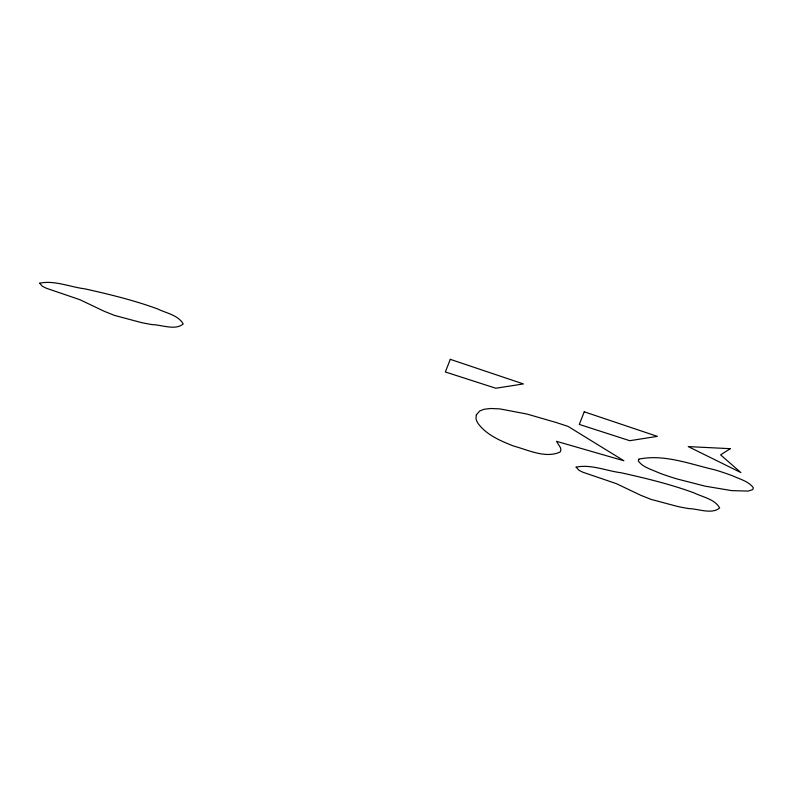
<?xml version="1.0" encoding="UTF-8"?>
<svg xmlns="http://www.w3.org/2000/svg" width="793" height="793" viewBox="0 0 793 793"><rect width="100%" height="100%" fill="white"/><g stroke="black" fill="none" stroke-linecap="round" stroke-linejoin="round"><path stroke-width="1.19" d="M39.66 283.21L42.277 286.134A35.675 6.255 12.2 0 0 46.41 288.265L79.875 299.685L104.23 311.302L114.44 315.386L141.491 322.612A52.1 9.139 12.2 0 0 152.266 324.624C161.851 324.803 175.293 330.731 183.193 323.97C178.296 315.079 166.034 313.136 157.5 308.883C133.878 300.25 109.375 294.312 84.861 288.85C70.141 287.016 54.271 280.028 39.66 283.21M576.134 467.166L578.741 470.09A35.675 6.255 12.2 0 0 582.875 472.222L616.339 483.641L640.694 495.248L650.904 499.342L677.956 506.568A52.1 9.139 12.2 0 0 688.74 508.581C698.316 508.759 711.757 514.687 719.657 507.926C714.761 499.035 702.499 497.092 693.964 492.84C670.343 484.206 645.839 478.268 621.325 472.806C606.605 470.973 590.735 463.974 576.134 467.166M476.345 414.868L475.988 418.099A243.114 42.634 12.2 0 0 478.189 423.631C486.763 435.119 500.651 440.918 513.577 446.043C528.188 449.928 545.366 458.721 560.086 452.05L560.849 450.246L560.582 447.876L556.498 441.324L623.893 460.763L568.066 426.406L556.319 422.55L526.958 414.045L499.887 408.901L490.778 408.494L484.166 409.257L479.706 410.972L476.345 414.868M450.285 359.338L445.349 371.967L495.794 388.243L523.39 383.931L450.285 359.338M584.243 411.795L579.306 424.424L629.741 440.7L657.347 436.378L584.243 411.795M638.811 459.157L638.306 460.981C642.954 467.444 651.588 469.436 658.497 472.687A76.673 13.441 12.2 0 0 676.667 478.853L704.997 486.139L731.671 490.619L748.126 491.085L752.805 489.568L753.31 487.745C748.661 481.282 740.028 479.289 733.119 476.028A76.673 13.441 12.2 0 0 714.949 469.872C690.396 464.242 664.019 453.794 638.811 459.157M730.264 448.679L720.619 454.865L740.86 472.559L688.235 446.598L730.264 448.679"/></g></svg>
